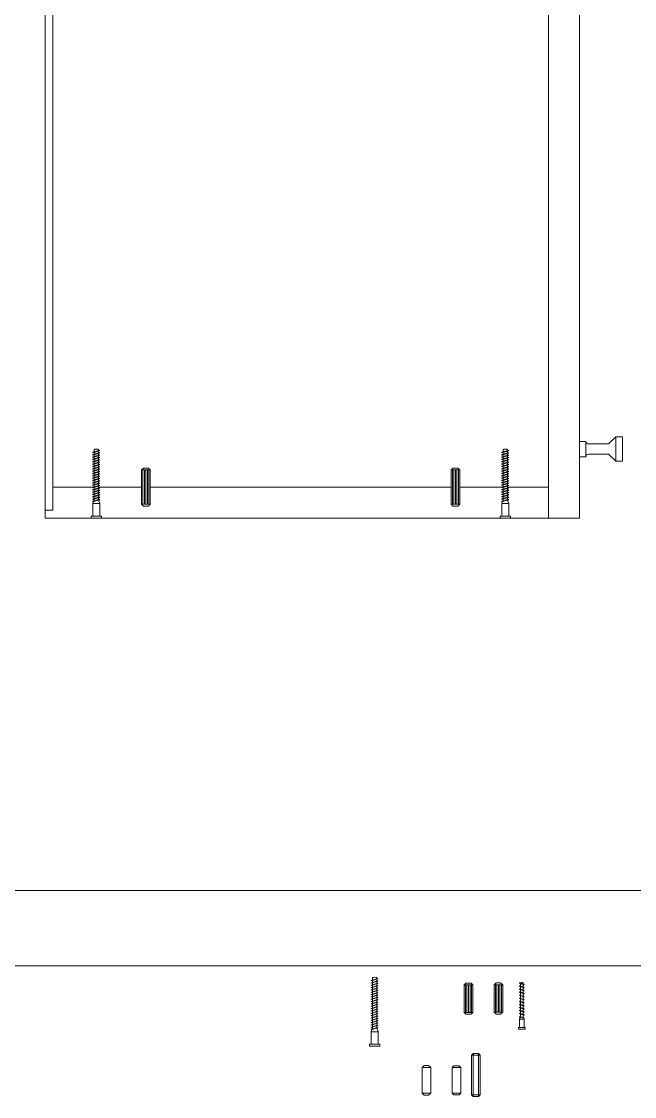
# Model space of a CAD drawing. Header units: centimetres. Extents: x -2268 to 3476, y -1681 to 1470.
# Drawn here: x 3140 to 3175.5, y -461.9 to -399.6 of the extents above; entities that cross this region are included whole.
import ezdxf

# ---------------------------------------------------------------- set-up
doc = ezdxf.new("R2010")
doc.units = ezdxf.units.CM
for name, color, linetype, lineweight in [('0_Num_Penna__6', 6, 'Continuous', 18), ('0_Num_Penna__7', 7, 'Continuous', 18), ('A-FURN_Num_Penna__252_Num_Penna__252_Num_Penna__3_Num_Penna__252_Num_Penna__252_Num_Penna__252_Num_Penna__252_Num_Penna__252_Num_Penna__252_Num_Penna__252_Num_Penna__252_Num_Penna__252_Num_Penna__252_Num_Penna__252_Num_Penna__240', 240, 'Continuous', 18), ('A-FURN_Num_Penna__252_Num_Penna__252_Num_Penna__3_Num_Penna__252_Num_Penna__252_Num_Penna__252_Num_Penna__252_Num_Penna__252_Num_Penna__252_Num_Penna__252_Num_Penna__252_Num_Penna__252_Num_Penna__252_Num_Penna__252_Num_Penna__3', 3, 'Continuous', 18), ('A-FURN_Num_Penna__252_Num_Penna__252_Num_Penna__3_Num_Penna__252_Num_Penna__252_Num_Penna__252_Num_Penna__252_Num_Penna__252_Num_Penna__252_Num_Penna__252_Num_Penna__252_Num_Penna__252_Num_Penna__252_Num_Penna__252_Num_Penna__5', 5, 'Continuous', 18), ('A-FURN_Num_Penna__252_Num_Penna__252_Num_Penna__3_Num_Penna__252_Num_Penna__252_Num_Penna__252_Num_Penna__252_Num_Penna__252_Num_Penna__252_Num_Penna__252_Num_Penna__252_Num_Penna__252_Num_Penna__252_Num_Penna__252_Num_Penna__6', 6, 'Continuous', 18), ('A-FURN_Num_Penna__252_Num_Penna__252_Num_Penna__3_Num_Penna__252_Num_Penna__252_Num_Penna__252_Num_Penna__252_Num_Penna__252_Num_Penna__252_Num_Penna__252_Num_Penna__252_Num_Penna__252_Num_Penna__252_Num_Penna__252_Num_Penna__7', 7, 'Continuous', 18), ('A-SECT-PATT_Num_Penna__6_Num_Penna__6_Num_Penna__6_Num_Penna__6_Num_Penna__6_Num_Penna__6_Num_Penna__6_Num_Penna__6_Num_Penna__6_Num_Penna__6_Num_Penna__6_Num_Penna__6_Num_Penna__6_Num_Penna__6', 6, 'Continuous', 18), ('filatura_Num_Penna__8', 8, 'Continuous', 18), ('PDF _Geometria_Num_Penna__7', 7, 'Continuous', 18), ('PDF16_Geometry_Num_Penna__5_Num_Penna__5_Num_Penna__5_Num_Penna__5_Num_Penna__5_Num_Penna__5_Num_Penna__5_Num_Penna__5_Num_Penna__5_Num_Penna__5_Num_Penna__5_Num_Penna__5_Num_Penna__5_Num_Penna__5', 5, 'Continuous', 18), ('PDF16_Geometry_Num_Penna__6_Num_Penna__6_Num_Penna__6_Num_Penna__6_Num_Penna__6_Num_Penna__6_Num_Penna__6_Num_Penna__6_Num_Penna__6_Num_Penna__6_Num_Penna__6_Num_Penna__6_Num_Penna__6_Num_Penna__6', 6, 'Continuous', 18), ('PDF22_Geometry_Num_Penna__1_Num_Penna__255_Num_Penna__255_Num_Penna__255_Num_Penna__50', 2, 'Continuous', 18), ('PDF2_Geometry_Num_Penna__7_Num_Penna__7_Num_Penna__7_Num_Penna__7_Num_Penna__7_Num_Penna__7_Num_Penna__7_Num_Penna__5', 5, 'Continuous', 18), ('PDF2_Geometry_Num_Penna__7_Num_Penna__7_Num_Penna__7_Num_Penna__7_Num_Penna__7_Num_Penna__7_Num_Penna__7_Num_Penna__6', 6, 'Continuous', 18), ('PDF2_Geometry_Num_Penna__7_Num_Penna__7_Num_Penna__7_Num_Penna__7_Num_Penna__7_Num_Penna__7_Num_Penna__7_Num_Penna__7', 7, 'Continuous', 18), ('VITE_Num_Penna__5', 5, 'Continuous', 18), ('VITE_Num_Penna__7', 7, 'Continuous', 18)]:
    doc.layers.add(name, color=color, linetype=linetype, lineweight=lineweight)

msp = doc.modelspace()

# ---------------------------------------------------------------- linework, layer by layer
at = {"layer": '0_Num_Penna__6', "color": 6, "linetype": 'Continuous', "lineweight": 18}
for p, q in [((3146.9375, -425.5692), (3147.0375, -425.4692)), ((3147.0375, -425.4692), (3147.3375, -425.4692)), ((3147.4375, -425.5692), (3147.3375, -425.4692)), ((3164.8875, -425.5692), (3164.9875, -425.4692)), ((3164.9875, -425.4692), (3165.2875, -425.4692)), ((3165.3875, -425.5692), (3165.2875, -425.4692)), ((3146.9375, -427.5692), (3147.0375, -427.6692)), ((3147.0375, -427.6692), (3147.3375, -427.6692)), ((3147.4375, -427.5692), (3147.3375, -427.6692)), ((3164.8875, -427.5692), (3164.9875, -427.6692)), ((3164.9875, -427.6692), (3165.2875, -427.6692)), ((3165.3875, -427.5692), (3165.2875, -427.6692))]:
    msp.add_line(p, q, dxfattribs=at)
at = {"layer": '0_Num_Penna__7', "color": 7, "linetype": 'Continuous', "lineweight": 18}
for p, q in [((3165.6481, -455.4259), (3165.7481, -455.3259)), ((3165.7481, -455.3259), (3166.0481, -455.3259)), ((3166.1481, -455.4259), (3166.0481, -455.3259)), ((3165.6481, -457.0259), (3165.7481, -457.1259)), ((3165.7481, -457.1259), (3166.0481, -457.1259)), ((3166.1481, -457.0259), (3166.0481, -457.1259)), ((3166.0757, -459.4883), (3166.1757, -459.3883)), ((3166.0757, -459.4883), (3166.0757, -461.7883)), ((3166.4757, -459.3883), (3166.1757, -459.3883)), ((3166.4757, -459.3883), (3166.5757, -459.4883)), ((3166.5757, -460.3883), (3166.5757, -459.4883)), ((3164.9533, -460.2113), (3165.0533, -460.1113)), ((3165.0533, -460.1113), (3165.3533, -460.1113)), ((3165.4533, -460.2113), (3165.3533, -460.1113)), ((3166.5757, -460.3883), (3166.5757, -461.7883)), ((3166.1757, -461.6883), (3166.1757, -461.3883)), ((3164.9533, -461.6863), (3165.0533, -461.7863)), ((3165.0533, -461.7863), (3165.3533, -461.7863)), ((3165.4533, -461.6863), (3165.3533, -461.7863)), ((3166.0757, -461.7883), (3166.1757, -461.8883)), ((3166.1757, -461.8883), (3166.4757, -461.8883)), ((3166.5757, -461.7883), (3166.4757, -461.8883))]:
    msp.add_line(p, q, dxfattribs=at)
at = {"layer": 'A-FURN_Num_Penna__252_Num_Penna__252_Num_Penna__3_Num_Penna__252_Num_Penna__252_Num_Penna__252_Num_Penna__252_Num_Penna__252_Num_Penna__252_Num_Penna__252_Num_Penna__252_Num_Penna__252_Num_Penna__252_Num_Penna__252_Num_Penna__240', "color": 240, "linetype": 'Continuous', "lineweight": 18}
msp.add_line((3187.0961, -449.9463), (3074.4447, -449.9463), dxfattribs=at)
at = {"layer": 'A-FURN_Num_Penna__252_Num_Penna__252_Num_Penna__3_Num_Penna__252_Num_Penna__252_Num_Penna__252_Num_Penna__252_Num_Penna__252_Num_Penna__252_Num_Penna__252_Num_Penna__252_Num_Penna__252_Num_Penna__252_Num_Penna__252_Num_Penna__3', "color": 3, "linetype": 'Continuous', "lineweight": 18}
msp.add_line((3165.7481, -457.1259), (3166.0481, -457.1259), dxfattribs=at)
at = {"layer": 'A-FURN_Num_Penna__252_Num_Penna__252_Num_Penna__3_Num_Penna__252_Num_Penna__252_Num_Penna__252_Num_Penna__252_Num_Penna__252_Num_Penna__252_Num_Penna__252_Num_Penna__252_Num_Penna__252_Num_Penna__252_Num_Penna__252_Num_Penna__5', "color": 5, "linetype": 'Continuous', "lineweight": 18}
for p, q in [((3144.4377, -424.4534), (3144.177, -424.5341)), ((3144.177, -424.5621), (3144.4377, -424.4814)), ((3144.4377, -424.5887), (3144.177, -424.6694)), ((3144.177, -424.6974), (3144.4377, -424.6167)), ((3144.4377, -424.724), (3144.177, -424.8047)), ((3144.177, -424.8327), (3144.4377, -424.752)), ((3144.4377, -424.8593), (3144.177, -424.94)), ((3168.1665, -424.4534), (3167.9058, -424.5341)), ((3167.9058, -424.5621), (3168.1665, -424.4814)), ((3168.1665, -424.5887), (3167.9058, -424.6694)), ((3167.9058, -424.6974), (3168.1665, -424.6167)), ((3168.1665, -424.724), (3167.9058, -424.8047)), ((3167.9058, -424.8327), (3168.1665, -424.752)), ((3168.1665, -424.8593), (3167.9058, -424.94)), ((3144.177, -424.968), (3144.4377, -424.8873)), ((3144.4377, -424.9946), (3144.177, -425.0752)), ((3144.177, -425.1033), (3144.4377, -425.0226)), ((3144.4377, -425.1299), (3144.177, -425.2105)), ((3144.177, -425.2386), (3144.4377, -425.1579)), ((3144.4377, -425.2652), (3144.177, -425.3458)), ((3144.177, -425.3739), (3144.4377, -425.2932)), ((3144.4377, -425.4005), (3144.177, -425.4811)), ((3144.177, -425.5092), (3144.4377, -425.4285)), ((3167.9058, -424.968), (3168.1665, -424.8873)), ((3168.1665, -424.9946), (3167.9058, -425.0752)), ((3167.9058, -425.1033), (3168.1665, -425.0226)), ((3168.1665, -425.1299), (3167.9058, -425.2105)), ((3167.9058, -425.2386), (3168.1665, -425.1579)), ((3168.1665, -425.2652), (3167.9058, -425.3458)), ((3167.9058, -425.3739), (3168.1665, -425.2932)), ((3168.1665, -425.4005), (3167.9058, -425.4811)), ((3167.9058, -425.5092), (3168.1665, -425.4285)), ((3144.4377, -425.5358), (3144.177, -425.6164)), ((3144.177, -425.6444), (3144.4377, -425.5637)), ((3144.4377, -425.6711), (3144.177, -425.7517)), ((3144.177, -425.7797), (3144.4377, -425.699)), ((3144.4377, -425.8063), (3144.177, -425.887)), ((3144.177, -425.915), (3144.4377, -425.8343)), ((3144.4377, -425.9416), (3144.177, -426.0223)), ((3144.177, -426.0503), (3144.4377, -425.9696)), ((3144.4377, -426.0769), (3144.177, -426.1576)), ((3144.177, -426.1856), (3144.4377, -426.1049)), ((3168.1665, -425.5358), (3167.9058, -425.6164)), ((3167.9058, -425.6444), (3168.1665, -425.5637)), ((3168.1665, -425.6711), (3167.9058, -425.7517)), ((3167.9058, -425.7797), (3168.1665, -425.699)), ((3168.1665, -425.8063), (3167.9058, -425.887)), ((3167.9058, -425.915), (3168.1665, -425.8343)), ((3168.1665, -425.9416), (3167.9058, -426.0223)), ((3167.9058, -426.0503), (3168.1665, -425.9696)), ((3168.1665, -426.0769), (3167.9058, -426.1576)), ((3167.9058, -426.1856), (3168.1665, -426.1049)), ((3144.4377, -426.2122), (3144.177, -426.2929)), ((3144.177, -426.3209), (3144.4377, -426.2402)), ((3144.4377, -426.3475), (3144.177, -426.4281)), ((3144.177, -426.4562), (3144.4377, -426.3755)), ((3144.4377, -426.4828), (3144.177, -426.5634)), ((3144.177, -426.5915), (3144.4377, -426.5108)), ((3144.4377, -426.6181), (3144.177, -426.6987)), ((3144.177, -426.7268), (3144.4377, -426.6461)), ((3168.1665, -426.2122), (3167.9058, -426.2929)), ((3167.9058, -426.3209), (3168.1665, -426.2402)), ((3168.1665, -426.3475), (3167.9058, -426.4281)), ((3167.9058, -426.4562), (3168.1665, -426.3755)), ((3168.1665, -426.4828), (3167.9058, -426.5634)), ((3167.9058, -426.5915), (3168.1665, -426.5108)), ((3168.1665, -426.6181), (3167.9058, -426.6987)), ((3167.9058, -426.7268), (3168.1665, -426.6461)), ((3144.1428, -427.4138), (3144.4377, -427.3225)), ((3144.4377, -427.2945), (3144.1551, -427.3819)), ((3144.4377, -426.7534), (3144.177, -426.834)), ((3144.177, -426.8621), (3144.4377, -426.7814)), ((3144.4377, -426.8887), (3144.177, -426.9693)), ((3144.177, -426.9974), (3144.4377, -426.9166)), ((3144.4377, -427.024), (3144.177, -427.1046)), ((3144.177, -427.1327), (3144.4377, -427.0519)), ((3144.4377, -427.1592), (3144.177, -427.2399)), ((3144.177, -427.2679), (3144.4377, -427.1872)), ((3167.8716, -427.4138), (3168.1665, -427.3225)), ((3168.1665, -427.2945), (3167.8839, -427.3819)), ((3168.1665, -426.7534), (3167.9058, -426.834)), ((3167.9058, -426.8621), (3168.1665, -426.7814)), ((3168.1665, -426.8887), (3167.9058, -426.9693)), ((3167.9058, -426.9974), (3168.1665, -426.9166)), ((3168.1665, -427.024), (3167.9058, -427.1046)), ((3167.9058, -427.1327), (3168.1665, -427.0519)), ((3168.1665, -427.1592), (3167.9058, -427.2399)), ((3167.9058, -427.2679), (3168.1665, -427.1872)), ((3144.177, -427.5275), (3144.1015, -427.5275)), ((3144.5132, -427.5275), (3144.177, -427.5275)), ((3167.9058, -427.5275), (3167.8302, -427.5275)), ((3168.242, -427.5275), (3167.9058, -427.5275)), ((3144.6074, -428.3692), (3144.0074, -428.3692)), ((3144.1015, -428.2492), (3144.5132, -428.2492)), ((3168.3361, -428.3692), (3167.7361, -428.3692)), ((3167.8302, -428.2492), (3168.242, -428.2492)), ((3160.6571, -458.1356), (3160.2453, -458.1356)), ((3160.7512, -458.8573), (3160.1512, -458.8573)), ((3160.1512, -458.9773), (3160.1512, -458.8573)), ((3160.7512, -458.9773), (3160.1512, -458.9773)), ((3160.7512, -458.9773), (3160.7512, -458.8573))]:
    msp.add_line(p, q, dxfattribs=at)
at = {"layer": 'A-FURN_Num_Penna__252_Num_Penna__252_Num_Penna__3_Num_Penna__252_Num_Penna__252_Num_Penna__252_Num_Penna__252_Num_Penna__252_Num_Penna__252_Num_Penna__252_Num_Penna__252_Num_Penna__252_Num_Penna__252_Num_Penna__252_Num_Penna__6', "color": 6, "linetype": 'Continuous', "lineweight": 18}
for p, q in [((3144.1107, -424.5826), (3144.177, -424.5621)), ((3144.1107, -424.7179), (3144.177, -424.6974)), ((3144.1107, -424.8532), (3144.177, -424.8327)), ((3144.177, -424.5341), (3144.1134, -424.5537)), ((3144.177, -424.6694), (3144.1134, -424.689)), ((3144.177, -424.8047), (3144.1134, -424.8243)), ((3144.4856, -424.4386), (3144.4377, -424.4534)), ((3144.4377, -424.4814), (3144.5041, -424.4609)), ((3144.4856, -424.5739), (3144.4377, -424.5887)), ((3144.4377, -424.6167), (3144.5041, -424.5962)), ((3144.4856, -424.7092), (3144.4377, -424.724)), ((3144.4377, -424.752), (3144.5041, -424.7314)), ((3144.4856, -424.8445), (3144.4377, -424.8593)), ((3167.8395, -424.5826), (3167.9058, -424.5621)), ((3167.8395, -424.7179), (3167.9058, -424.6974)), ((3167.8395, -424.8532), (3167.9058, -424.8327)), ((3167.9058, -424.5341), (3167.8421, -424.5537)), ((3167.9058, -424.6694), (3167.8421, -424.689)), ((3167.9058, -424.8047), (3167.8421, -424.8243)), ((3168.2144, -424.4386), (3168.1665, -424.4534)), ((3168.1665, -424.4814), (3168.2328, -424.4609)), ((3168.2144, -424.5739), (3168.1665, -424.5887)), ((3168.1665, -424.6167), (3168.2328, -424.5962)), ((3168.2144, -424.7092), (3168.1665, -424.724)), ((3168.1665, -424.752), (3168.2328, -424.7314)), ((3168.2144, -424.8445), (3168.1665, -424.8593)), ((3144.1107, -424.9885), (3144.177, -424.968)), ((3144.1107, -425.1238), (3144.177, -425.1033)), ((3144.1107, -425.2591), (3144.177, -425.2386)), ((3144.1107, -425.3944), (3144.177, -425.3739)), ((3144.177, -424.94), (3144.1134, -424.9596)), ((3144.177, -425.0752), (3144.1134, -425.0949)), ((3144.177, -425.2105), (3144.1134, -425.2302)), ((3144.177, -425.3458), (3144.1134, -425.3655)), ((3144.177, -425.4811), (3144.1134, -425.5008)), ((3144.4377, -424.8873), (3144.5041, -424.8667)), ((3144.4856, -424.9798), (3144.4377, -424.9946)), ((3144.4377, -425.0226), (3144.5041, -425.002)), ((3144.4856, -425.1151), (3144.4377, -425.1299)), ((3144.4377, -425.1579), (3144.5041, -425.1373)), ((3144.4856, -425.2504), (3144.4377, -425.2652)), ((3144.4377, -425.2932), (3144.5041, -425.2726)), ((3144.4856, -425.3857), (3144.4377, -425.4005)), ((3144.4377, -425.4285), (3144.5041, -425.4079)), ((3167.8395, -424.9885), (3167.9058, -424.968)), ((3167.8395, -425.1238), (3167.9058, -425.1033)), ((3167.8395, -425.2591), (3167.9058, -425.2386)), ((3167.8395, -425.3944), (3167.9058, -425.3739)), ((3167.9058, -424.94), (3167.8421, -424.9596)), ((3167.9058, -425.0752), (3167.8421, -425.0949)), ((3167.9058, -425.2105), (3167.8421, -425.2302)), ((3167.9058, -425.3458), (3167.8421, -425.3655)), ((3167.9058, -425.4811), (3167.8421, -425.5008)), ((3168.1665, -424.8873), (3168.2328, -424.8667)), ((3168.2144, -424.9798), (3168.1665, -424.9946)), ((3168.1665, -425.0226), (3168.2328, -425.002)), ((3168.2144, -425.1151), (3168.1665, -425.1299)), ((3168.1665, -425.1579), (3168.2328, -425.1373)), ((3168.2144, -425.2504), (3168.1665, -425.2652)), ((3168.1665, -425.2932), (3168.2328, -425.2726)), ((3168.2143, -425.3857), (3168.1665, -425.4005)), ((3168.1665, -425.4285), (3168.2328, -425.4079)), ((3144.1107, -425.5297), (3144.177, -425.5092)), ((3144.1107, -425.665), (3144.177, -425.6444)), ((3144.1107, -425.8003), (3144.177, -425.7797)), ((3144.1107, -425.9355), (3144.177, -425.915)), ((3144.1107, -426.0708), (3144.177, -426.0503)), ((3144.177, -425.6164), (3144.1134, -425.6361)), ((3144.177, -425.7517), (3144.1134, -425.7714)), ((3144.177, -425.887), (3144.1134, -425.9067)), ((3144.177, -426.0223), (3144.1134, -426.042)), ((3144.4856, -425.5209), (3144.4377, -425.5358)), ((3144.4377, -425.5637), (3144.5041, -425.5432)), ((3144.4856, -425.6562), (3144.4377, -425.6711)), ((3144.4377, -425.699), (3144.5041, -425.6785)), ((3144.4856, -425.7915), (3144.4377, -425.8063)), ((3144.4377, -425.8343), (3144.5041, -425.8138)), ((3144.4856, -425.9268), (3144.4377, -425.9416)), ((3144.4377, -425.9696), (3144.5041, -425.9491)), ((3144.4856, -426.0621), (3144.4377, -426.0769)), ((3144.4377, -426.1049), (3144.5041, -426.0844)), ((3164.8875, -426.5692), (3164.8875, -425.5692)), ((3165.3875, -426.5692), (3165.3875, -425.5692)), ((3167.8395, -425.5297), (3167.9058, -425.5092)), ((3167.8395, -425.665), (3167.9058, -425.6444)), ((3167.8395, -425.8003), (3167.9058, -425.7797)), ((3167.8395, -425.9355), (3167.9058, -425.915)), ((3167.8395, -426.0708), (3167.9058, -426.0503)), ((3167.9058, -425.6164), (3167.8421, -425.6361)), ((3167.9058, -425.7517), (3167.8421, -425.7714)), ((3167.9058, -425.887), (3167.8421, -425.9067)), ((3167.9058, -426.0223), (3167.8421, -426.042)), ((3168.2144, -425.5209), (3168.1665, -425.5358)), ((3168.1665, -425.5637), (3168.2328, -425.5432)), ((3168.2143, -425.6562), (3168.1665, -425.6711)), ((3168.1665, -425.699), (3168.2328, -425.6785)), ((3168.2143, -425.7915), (3168.1665, -425.8063)), ((3168.1665, -425.8343), (3168.2328, -425.8138)), ((3168.2143, -425.9268), (3168.1665, -425.9416)), ((3168.1665, -425.9696), (3168.2328, -425.9491)), ((3168.2143, -426.0621), (3168.1665, -426.0769)), ((3168.1665, -426.1049), (3168.2328, -426.0844)), ((3144.1107, -426.2061), (3144.177, -426.1856)), ((3144.1107, -426.3414), (3144.177, -426.3209)), ((3144.1107, -426.4767), (3144.177, -426.4562)), ((3144.1107, -426.612), (3144.177, -426.5915)), ((3144.1107, -426.7473), (3144.177, -426.7268)), ((3144.177, -426.5634), (3144.1133, -426.5831)), ((3144.177, -426.1576), (3144.1134, -426.1772)), ((3144.177, -426.2929), (3144.1134, -426.3125)), ((3144.177, -426.4281), (3144.1134, -426.4478)), ((3144.177, -426.6987), (3144.1134, -426.7184)), ((3144.4856, -426.1974), (3144.4377, -426.2122)), ((3144.4377, -426.2402), (3144.5041, -426.2197)), ((3144.4856, -426.3327), (3144.4377, -426.3475)), ((3144.4377, -426.3755), (3144.5041, -426.3549)), ((3144.4856, -426.468), (3144.4377, -426.4828)), ((3144.4377, -426.5108), (3144.504, -426.4902)), ((3144.4856, -426.6033), (3144.4377, -426.6181)), ((3144.4377, -426.6461), (3144.5041, -426.6255)), ((3167.8395, -426.2061), (3167.9058, -426.1856)), ((3167.8395, -426.3414), (3167.9058, -426.3209)), ((3167.8395, -426.4767), (3167.9058, -426.4562)), ((3167.8395, -426.612), (3167.9058, -426.5915)), ((3167.8395, -426.7473), (3167.9058, -426.7268)), ((3167.9058, -426.1576), (3167.8421, -426.1772)), ((3167.9058, -426.2929), (3167.8421, -426.3125)), ((3167.9058, -426.4281), (3167.8421, -426.4478)), ((3167.9058, -426.5634), (3167.8421, -426.5831)), ((3167.9058, -426.6987), (3167.8421, -426.7184)), ((3168.2143, -426.1974), (3168.1665, -426.2122)), ((3168.1665, -426.2402), (3168.2328, -426.2197)), ((3168.2143, -426.3327), (3168.1665, -426.3475)), ((3168.1665, -426.3755), (3168.2328, -426.3549)), ((3168.2143, -426.468), (3168.1665, -426.4828)), ((3168.1665, -426.5108), (3168.2328, -426.4902)), ((3168.2143, -426.6033), (3168.1665, -426.6181)), ((3168.1665, -426.6461), (3168.2328, -426.6255)), ((3144.1107, -426.8826), (3144.177, -426.8621)), ((3144.1107, -427.0179), (3144.177, -426.9974)), ((3144.1107, -427.1532), (3144.177, -427.1327)), ((3144.1107, -427.2885), (3144.177, -427.2679)), ((3144.177, -426.834), (3144.1133, -426.8537)), ((3144.177, -426.9693), (3144.1133, -426.989)), ((3144.177, -427.1046), (3144.1133, -427.1243)), ((3144.177, -427.2399), (3144.1134, -427.2596)), ((3144.4856, -426.7386), (3144.4377, -426.7534)), ((3144.4377, -426.7814), (3144.504, -426.7608)), ((3144.4856, -426.8739), (3144.4377, -426.8887)), ((3144.4377, -426.9166), (3144.504, -426.8961)), ((3144.4856, -427.0092), (3144.4377, -427.024)), ((3144.4377, -427.0519), (3144.504, -427.0314)), ((3144.4856, -427.1444), (3144.4377, -427.1592)), ((3144.4377, -427.1872), (3144.5041, -427.1667)), ((3144.4856, -427.2797), (3144.4377, -427.2945)), ((3144.4377, -427.3225), (3144.504, -427.302)), ((3167.8395, -426.8826), (3167.9058, -426.8621)), ((3167.8395, -427.0179), (3167.9058, -426.9974)), ((3167.8395, -427.1532), (3167.9058, -427.1327)), ((3167.8395, -427.2885), (3167.9058, -427.2679)), ((3167.9058, -426.834), (3167.8421, -426.8537)), ((3167.9058, -426.9693), (3167.8421, -426.989)), ((3167.9058, -427.1046), (3167.8421, -427.1243)), ((3167.9058, -427.2399), (3167.8421, -427.2596)), ((3168.2143, -426.7386), (3168.1665, -426.7534)), ((3168.1665, -426.7814), (3168.2328, -426.7608)), ((3168.2143, -426.8739), (3168.1665, -426.8887)), ((3168.1665, -426.9166), (3168.2328, -426.8961)), ((3168.2143, -427.0092), (3168.1665, -427.024)), ((3168.1665, -427.0519), (3168.2328, -427.0314)), ((3168.2143, -427.1444), (3168.1665, -427.1592)), ((3168.1665, -427.1872), (3168.2328, -427.1667)), ((3168.2143, -427.2797), (3168.1665, -427.2945)), ((3168.1665, -427.3225), (3168.2328, -427.302)), ((3144.1107, -427.4238), (3144.1428, -427.4138)), ((3144.1551, -427.3819), (3144.1133, -427.3949)), ((3167.8395, -427.4238), (3167.8716, -427.4138)), ((3167.8839, -427.3819), (3167.8421, -427.3949)), ((3144.0074, -428.3692), (3144.0074, -428.2492)), ((3144.0074, -428.2492), (3144.1015, -428.2492)), ((3144.5132, -428.2492), (3144.6073, -428.2492)), ((3144.6074, -428.3692), (3144.6073, -428.2492)), ((3167.7361, -428.3692), (3167.7361, -428.2492)), ((3167.7361, -428.2492), (3167.8302, -428.2492)), ((3168.242, -428.2492), (3168.3361, -428.2492)), ((3168.3361, -428.3692), (3168.3361, -428.2492))]:
    msp.add_line(p, q, dxfattribs=at)
at = {"layer": 'A-FURN_Num_Penna__252_Num_Penna__252_Num_Penna__3_Num_Penna__252_Num_Penna__252_Num_Penna__252_Num_Penna__252_Num_Penna__252_Num_Penna__252_Num_Penna__252_Num_Penna__252_Num_Penna__252_Num_Penna__252_Num_Penna__252_Num_Penna__7', "color": 7, "linetype": 'Continuous', "lineweight": 18}
for p, q in [((3160.2545, -455.326), (3160.6479, -455.2043)), ((3160.2545, -455.4613), (3160.6479, -455.3396)), ((3160.2546, -455.1907), (3160.6479, -455.069)), ((3160.6294, -455.0467), (3160.2572, -455.1619)), ((3160.6294, -455.182), (3160.2572, -455.2972)), ((3160.6294, -455.3173), (3160.2572, -455.4325)), ((3160.2545, -455.5966), (3160.6479, -455.4749)), ((3160.2545, -455.8672), (3160.6479, -455.7454)), ((3160.2545, -456.0025), (3160.6479, -455.8807)), ((3160.2546, -455.7319), (3160.6479, -455.6101)), ((3160.6294, -455.4526), (3160.2572, -455.5678)), ((3160.6294, -455.5879), (3160.2572, -455.703)), ((3160.6294, -455.7232), (3160.2572, -455.8383)), ((3160.6294, -455.8585), (3160.2572, -455.9736)), ((3160.6294, -455.9938), (3160.2572, -456.1089)), ((3160.2545, -456.1378), (3160.6479, -456.016)), ((3160.2545, -456.2731), (3160.6479, -456.1513)), ((3160.2545, -456.4084), (3160.6479, -456.2866)), ((3160.2545, -456.5437), (3160.6479, -456.4219)), ((3160.2545, -456.679), (3160.6479, -456.5572)), ((3160.6294, -456.1291), (3160.2572, -456.2442)), ((3160.6294, -456.2644), (3160.2572, -456.3795)), ((3160.6294, -456.3997), (3160.2572, -456.5148)), ((3160.6294, -456.535), (3160.2572, -456.6501)), ((3160.2545, -456.8142), (3160.6479, -456.6925)), ((3160.2545, -456.9495), (3160.6479, -456.8278)), ((3160.2545, -457.0848), (3160.6479, -456.9631)), ((3160.2545, -457.2201), (3160.6479, -457.0984)), ((3160.2545, -457.3554), (3160.6479, -457.2336)), ((3160.6294, -456.6702), (3160.2572, -456.7854)), ((3160.6294, -456.8055), (3160.2572, -456.9207)), ((3160.6294, -456.9408), (3160.2572, -457.056)), ((3160.6294, -457.0761), (3160.2572, -457.1913)), ((3160.6294, -457.2114), (3160.2572, -457.3265)), ((3160.2545, -457.4907), (3160.6479, -457.3689)), ((3160.2545, -457.626), (3160.6479, -457.5042)), ((3160.2545, -457.7613), (3160.6479, -457.6395)), ((3160.2545, -457.8966), (3160.6479, -457.7748)), ((3160.6294, -457.3467), (3160.2572, -457.4618)), ((3160.6294, -457.482), (3160.2572, -457.5971)), ((3160.6294, -457.6173), (3160.2572, -457.7324)), ((3160.6294, -457.7526), (3160.2572, -457.8677)), ((3160.2545, -458.0319), (3160.6479, -457.9101)), ((3160.6294, -457.8879), (3160.2572, -458.003))]:
    msp.add_line(p, q, dxfattribs=at)
at = {"layer": 'A-SECT-PATT_Num_Penna__6_Num_Penna__6_Num_Penna__6_Num_Penna__6_Num_Penna__6_Num_Penna__6_Num_Penna__6_Num_Penna__6_Num_Penna__6_Num_Penna__6_Num_Penna__6_Num_Penna__6_Num_Penna__6_Num_Penna__6', "color": 6, "linetype": 'Continuous', "lineweight": 18}
msp.add_line((3141.7875, -353.8192), (3141.7875, -427.9192), dxfattribs=at)
at = {"layer": 'filatura_Num_Penna__8', "color": 8, "linetype": 'Continuous', "lineweight": 18}
for p, q in [((3166.0757, -459.4883), (3166.5757, -459.4883)), ((3166.1757, -459.3883), (3166.1757, -461.8883)), ((3166.4757, -459.3883), (3166.4757, -461.8883)), ((3166.5757, -461.7883), (3166.0757, -461.7883))]:
    msp.add_line(p, q, dxfattribs=at)
at = {"layer": 'PDF _Geometria_Num_Penna__7', "color": 7, "linetype": 'Continuous', "lineweight": 18, "flags": 128}
msp.add_lwpolyline([(3169.1042, -457.3556, -0.0248298), (3169.1253, -457.4045), (3169.1253, -457.8954), (3169.1253, -457.4045), (3168.8534, -457.4045), (3168.8534, -457.8954), (3168.8534, -457.4045, -0.0598831), (3168.9131, -457.2911), (3168.9131, -455.3023, -0.3177799), (3169.0664, -455.3023), (3169.0664, -457.2911, -0.012634), (3169.081, -457.314)], format="xyb", dxfattribs=at)
for points in [[(3169.1253, -455.3889), (3169.1045, -455.3759), (3168.8751, -455.2989), (3168.8534, -455.3205), (3168.8751, -455.3326), (3169.1045, -455.4106), (3169.1253, -455.3889), (3168.8534, -455.3205)], [(3169.1253, -455.5655), (3169.1045, -455.5534), (3168.8751, -455.4764), (3168.8534, -455.4971), (3168.8751, -455.5101), (3169.1045, -455.5872), (3169.1253, -455.5655), (3168.8534, -455.4971)], [(3169.1253, -455.7422), (3169.1045, -455.73), (3168.8751, -455.653), (3168.8534, -455.6746), (3168.8751, -455.6867), (3169.1045, -455.7638), (3169.1253, -455.7422), (3168.8534, -455.6746)], [(3169.1253, -455.9196), (3169.1045, -455.9067), (3168.8751, -455.8296), (3168.8534, -455.8513), (3168.8751, -455.8634), (3169.1045, -455.9404), (3169.1253, -455.9196), (3168.8534, -455.8513)], [(3169.1253, -456.0963), (3169.1045, -456.0842), (3168.8751, -456.0071), (3168.8534, -456.0279), (3168.8751, -456.0409), (3169.1045, -456.1179), (3169.1253, -456.0963), (3168.8534, -456.0279)], [(3169.1253, -456.2729), (3169.1045, -456.2608), (3168.8751, -456.1837), (3168.8534, -456.2054), (3168.8751, -456.2175), (3169.1045, -456.2945), (3169.1253, -456.2729), (3168.8534, -456.2054)], [(3169.1253, -456.4495), (3169.1045, -456.4374), (3168.8751, -456.3603), (3168.8534, -456.382), (3168.8751, -456.3941), (3169.1045, -456.4712), (3169.1253, -456.4495), (3168.8534, -456.382)], [(3169.1253, -456.627), (3169.1045, -456.614), (3168.8751, -456.537), (3168.8534, -456.5586), (3168.8751, -456.5707), (3169.1045, -456.6478), (3169.1253, -456.627), (3168.8534, -456.5586)], [(3169.1253, -456.8036), (3169.1045, -456.7915), (3168.8751, -456.7145), (3168.8534, -456.7352), (3168.8751, -456.7482), (3169.1045, -456.8253), (3169.1253, -456.8036), (3168.8534, -456.7352)], [(3169.1253, -456.9803), (3169.1045, -456.9681), (3168.8751, -456.8911), (3168.8534, -456.9127), (3168.8751, -456.9248), (3169.1045, -457.0019), (3169.1253, -456.9803), (3168.8534, -456.9127)], [(3169.1253, -457.1569), (3169.1045, -457.1448), (3168.8751, -457.0677), (3168.8534, -457.0893), (3168.8751, -457.1015), (3169.1045, -457.1785), (3169.1253, -457.1569), (3168.8534, -457.0893)], [(3169.1253, -457.3344), (3169.1045, -457.3214), (3168.8751, -457.2443), (3168.8534, -457.266), (3168.8751, -457.2781), (3169.1045, -457.3551), (3169.1253, -457.3344), (3168.8534, -457.266)]]:
    msp.add_lwpolyline(points, dxfattribs=at)
msp.add_lwpolyline([(3169.1893, -457.8954), (3168.7893, -457.8954), (3168.7893, -457.9768), (3169.1893, -457.9768)], close=True, dxfattribs=at)
at = {"layer": 'PDF16_Geometry_Num_Penna__5_Num_Penna__5_Num_Penna__5_Num_Penna__5_Num_Penna__5_Num_Penna__5_Num_Penna__5_Num_Penna__5_Num_Penna__5_Num_Penna__5_Num_Penna__5_Num_Penna__5_Num_Penna__5_Num_Penna__5', "color": 5, "linetype": 'Continuous', "lineweight": 18}
for p, q in [((3172.7029, -423.9214), (3172.3375, -423.9214)), ((3172.3375, -423.9214), (3172.3375, -424.817)), ((3172.7029, -423.9214), (3172.7029, -424.817)), ((3174.0103, -424.0698), (3172.8514, -424.0698)), ((3174.4463, -423.6692), (3174.0103, -424.0698)), ((3174.8375, -423.6692), (3174.4463, -423.6692)), ((3174.4463, -423.6692), (3174.4463, -425.0692)), ((3174.8375, -423.6692), (3174.8375, -425.0692)), ((3172.7029, -424.817), (3172.3375, -424.817)), ((3174.0103, -424.6685), (3172.8514, -424.6685)), ((3174.4463, -425.0692), (3174.0103, -424.6685)), ((3174.8375, -425.0692), (3174.4463, -425.0692))]:
    msp.add_line(p, q, dxfattribs=at)
for centre, start, end in [((3172.8514, -423.9214), 180, 270), ((3172.8514, -424.817), 90, 180)]:
    msp.add_arc(centre, 0.1485, start, end, dxfattribs=at)
at = {"layer": 'PDF16_Geometry_Num_Penna__6_Num_Penna__6_Num_Penna__6_Num_Penna__6_Num_Penna__6_Num_Penna__6_Num_Penna__6_Num_Penna__6_Num_Penna__6_Num_Penna__6_Num_Penna__6_Num_Penna__6_Num_Penna__6_Num_Penna__6', "color": 6, "linetype": 'Continuous', "lineweight": 18}
for p, q in [((3141.3375, -427.9192), (3141.3375, -353.3692)), ((3170.5375, -353.3692), (3170.5375, -428.3692)), ((3172.3375, -353.3692), (3172.3375, -428.3692)), ((3141.7875, -426.5692), (3144.1585, -426.5692)), ((3141.7875, -427.9192), (3141.7875, -426.5692)), ((3144.4377, -426.5692), (3146.9375, -426.5692)), ((3147.4375, -426.5692), (3164.8875, -426.5692)), ((3165.3875, -426.5692), (3167.8873, -426.5692)), ((3168.1665, -426.5692), (3170.5375, -426.5692)), ((3141.3375, -428.3692), (3141.3375, -427.9192)), ((3141.3375, -427.9192), (3141.7875, -427.9192)), ((3141.3375, -428.3692), (3143.9889, -428.3692)), ((3144.5889, -428.3692), (3167.7361, -428.3692)), ((3168.3361, -428.3692), (3172.3375, -428.3692))]:
    msp.add_line(p, q, dxfattribs=at)
at = {"layer": 'PDF22_Geometry_Num_Penna__1_Num_Penna__255_Num_Penna__255_Num_Penna__255_Num_Penna__50', "color": 2, "linetype": 'Continuous', "lineweight": 18}
msp.add_line((2985.316, -454.3234), (3347.0359, -454.3234), dxfattribs=at)
at = {"layer": 'PDF2_Geometry_Num_Penna__7_Num_Penna__7_Num_Penna__7_Num_Penna__7_Num_Penna__7_Num_Penna__7_Num_Penna__7_Num_Penna__5', "color": 5, "linetype": 'Continuous', "lineweight": 18, "flags": 128}
for points in [[(3168.1665, -424.5887), (3168.1665, -424.4814)], [(3168.1665, -424.724), (3168.1665, -424.6167)], [(3168.1665, -424.8593), (3168.1665, -424.752)], [(3168.1665, -424.9946), (3168.1665, -424.8873)], [(3168.1665, -425.1299), (3168.1665, -425.0226)], [(3168.1665, -425.2652), (3168.1665, -425.1579)], [(3168.1665, -425.4005), (3168.1665, -425.2932)], [(3168.1665, -425.5358), (3168.1665, -425.4285)], [(3147.0114, -425.5692), (3147.0114, -427.5692)], [(3147.0996, -425.5692), (3147.0996, -427.5692)], [(3147.1878, -425.5692), (3147.1878, -427.5692)], [(3147.276, -425.5692), (3147.276, -427.5692)], [(3147.3642, -425.5692), (3147.3642, -427.5692)], [(3164.9614, -425.5692), (3164.9614, -427.5692)], [(3165.0496, -425.5692), (3165.0496, -427.5692)], [(3165.1378, -425.5692), (3165.1378, -427.5692)], [(3165.226, -425.5692), (3165.226, -427.5692)], [(3165.3142, -425.5692), (3165.3142, -427.5692)], [(3168.1665, -425.6711), (3168.1665, -425.5637)], [(3168.1665, -425.8063), (3168.1665, -425.699)], [(3168.1665, -425.9416), (3168.1665, -425.8343)], [(3168.1665, -426.0769), (3168.1665, -425.9696)], [(3168.1665, -426.2122), (3168.1665, -426.1049)], [(3168.1665, -426.3475), (3168.1665, -426.2402)], [(3168.1665, -426.4828), (3168.1665, -426.3755)], [(3168.1665, -426.6181), (3168.1665, -426.5108)], [(3168.1665, -426.7534), (3168.1665, -426.6461)], [(3144.177, -427.3256), (3144.177, -427.3225)], [(3167.9058, -427.3256), (3167.9058, -427.3225)], [(3168.1665, -426.8887), (3168.1665, -426.7814)], [(3168.1665, -427.024), (3168.1665, -426.9166)], [(3168.1665, -427.1592), (3168.1665, -427.0519)], [(3168.1665, -427.2945), (3168.1665, -427.1872)], [(3160.3208, -455.1702), (3160.3208, -455.2775)], [(3160.3208, -455.3055), (3160.3208, -455.4128)], [(3160.5815, -455.1968), (3160.5815, -455.0895)], [(3160.5815, -455.3321), (3160.5815, -455.2248)], [(3160.5815, -455.4674), (3160.5815, -455.3601)], [(3160.3208, -455.4408), (3160.3208, -455.5481)], [(3160.3208, -455.5761), (3160.3208, -455.6833)], [(3160.3208, -455.7114), (3160.3208, -455.8186)], [(3160.3208, -455.8467), (3160.3208, -455.9539)], [(3160.3208, -455.982), (3160.3208, -456.0892)], [(3160.5815, -455.6027), (3160.5815, -455.4954)], [(3160.5815, -455.738), (3160.5815, -455.6307)], [(3160.5815, -455.8733), (3160.5815, -455.766)], [(3160.5815, -456.0086), (3160.5815, -455.9013)], [(3160.3208, -456.1173), (3160.3208, -456.2245)], [(3160.3208, -456.2526), (3160.3208, -456.3598)], [(3160.3208, -456.3878), (3160.3208, -456.4951)], [(3160.3208, -456.5231), (3160.3208, -456.6304)], [(3160.5815, -456.1439), (3160.5815, -456.0366)], [(3160.5815, -456.2792), (3160.5815, -456.1718)], [(3160.5815, -456.4145), (3160.5815, -456.3071)], [(3160.5815, -456.5498), (3160.5815, -456.4424)], [(3160.5815, -456.685), (3160.5815, -456.5777)], [(3160.3208, -456.6584), (3160.3208, -456.7657)], [(3160.3208, -456.7937), (3160.3208, -456.901)], [(3160.3208, -456.929), (3160.3208, -457.0363)], [(3160.3208, -457.0643), (3160.3208, -457.1716)], [(3160.3208, -457.1996), (3160.3208, -457.3068)], [(3160.5815, -456.8203), (3160.5815, -456.713)], [(3160.5815, -456.9556), (3160.5815, -456.8483)], [(3160.5815, -457.0909), (3160.5815, -456.9836)], [(3160.5815, -457.2262), (3160.5815, -457.1189)], [(3160.5815, -457.3615), (3160.5815, -457.2542)], [(3160.3208, -457.3349), (3160.3208, -457.4421)], [(3160.3208, -457.4702), (3160.3208, -457.5774)], [(3160.3208, -457.6055), (3160.3208, -457.7127)], [(3160.3208, -457.7408), (3160.3208, -457.848)], [(3160.3208, -457.876), (3160.3208, -457.9337)], [(3160.5815, -457.4968), (3160.5815, -457.3895)], [(3160.5815, -457.6321), (3160.5815, -457.5248)], [(3160.5815, -457.7674), (3160.5815, -457.6601)], [(3160.5815, -457.9027), (3160.5815, -457.7953)], [(3160.2479, -458.122), (3160.2866, -458.0219)], [(3160.299, -457.9901), (3160.3208, -457.9337)], [(3160.3208, -457.9337), (3160.3208, -457.9306)], [(3160.5815, -457.9337), (3160.5815, -457.9306)], [(3160.6545, -458.122), (3160.5815, -457.9337)]]:
    msp.add_lwpolyline(points, dxfattribs=at)
for points in [[(3160.2572, -455.1619, 0.1987158), (3160.2546, -455.1907)], [(3160.2572, -455.2972, 0.1992809), (3160.2546, -455.326)], [(3160.5815, -455.0615), (3160.5815, -455.0318, 0.1995304), (3160.5746, -455.0149, 0.1168771), (3160.5358, -454.9909, 0.162888), (3160.3668, -454.9909, 0.1168318), (3160.3278, -455.0149, 0.198418), (3160.3208, -455.0318), (3160.3208, -455.1422)], [(3160.6479, -455.069, 0.1990067), (3160.6294, -455.0467)], [(3160.6479, -455.2043, 0.1989404), (3160.6294, -455.182)], [(3160.6479, -455.3396, 0.1989543), (3160.6294, -455.3173)], [(3160.2572, -455.8383, 0.1992809), (3160.2546, -455.8672)], [(3160.2572, -455.9736, 0.1985138), (3160.2545, -456.0025)], [(3160.2572, -455.4324, 0.1985138), (3160.2545, -455.4613)], [(3160.2572, -455.5678, 0.1996277), (3160.2546, -455.5966)], [(3160.2572, -455.703, 0.1987158), (3160.2546, -455.7319)], [(3160.6479, -455.4749, 0.1988984), (3160.6294, -455.4526)], [(3160.6479, -455.6101, 0.1990067), (3160.6294, -455.5879)], [(3160.6479, -455.7454, 0.1989404), (3160.6294, -455.7232)], [(3160.6479, -455.8807, 0.1989543), (3160.6294, -455.8585)], [(3160.6479, -456.016, 0.1988984), (3160.6294, -455.9938)], [(3160.2572, -456.1089, 0.1996277), (3160.2546, -456.1378)], [(3160.2572, -456.2442, 0.1987158), (3160.2545, -456.2731)], [(3160.2572, -456.3795, 0.1992809), (3160.2546, -456.4084)], [(3160.2572, -456.5148, 0.1985138), (3160.2545, -456.5437)], [(3160.6479, -456.1513, 0.1990067), (3160.6294, -456.1291)], [(3160.6479, -456.2866, 0.1989404), (3160.6294, -456.2644)], [(3160.6479, -456.4219, 0.1989543), (3160.6294, -456.3997)], [(3160.6479, -456.5572, 0.1988984), (3160.6294, -456.535)], [(3160.2572, -456.6501, 0.1996277), (3160.2546, -456.679)], [(3160.2572, -456.7854, 0.1987158), (3160.2545, -456.8142)], [(3160.2572, -456.9207, 0.1992809), (3160.2545, -456.9495)], [(3160.2572, -457.0559, 0.1985138), (3160.2545, -457.0848)], [(3160.2572, -457.1913, 0.1996277), (3160.2546, -457.2201)], [(3160.6479, -456.6925, 0.1990067), (3160.6294, -456.6702)], [(3160.6479, -456.8278, 0.1989404), (3160.6294, -456.8055)], [(3160.6479, -456.9631, 0.1989543), (3160.6294, -456.9408)], [(3160.6479, -457.0984, 0.1988984), (3160.6294, -457.0761)], [(3160.6479, -457.2336, 0.1990067), (3160.6294, -457.2114)], [(3160.2572, -457.3265, 0.1987158), (3160.2545, -457.3554)], [(3160.2572, -457.4618, 0.1992809), (3160.2545, -457.4907)], [(3160.2572, -457.5971, 0.1985138), (3160.2545, -457.626)], [(3160.2572, -457.7324, 0.1996277), (3160.2546, -457.7613)], [(3160.2572, -457.8677, 0.1987158), (3160.2545, -457.8966)], [(3160.6479, -457.3689, 0.1989404), (3160.6294, -457.3467)], [(3160.6479, -457.5042, 0.1989543), (3160.6294, -457.482)], [(3160.6479, -457.6395, 0.1988984), (3160.6294, -457.6173)], [(3160.6479, -457.7748, 0.1990067), (3160.6294, -457.7526)], [(3160.2479, -458.122, 0.0928564), (3160.2453, -458.1356), (3160.2453, -458.8573)], [(3160.2572, -458.003, 0.1958535), (3160.2548, -458.0318)], [(3160.6479, -457.9101, 0.1989009), (3160.6294, -457.8879)], [(3160.6571, -458.8573), (3160.6571, -458.1356, 0.0974562), (3160.6543, -458.1214)]]:
    msp.add_lwpolyline(points, format="xyb", dxfattribs=at)
at = {"layer": 'PDF2_Geometry_Num_Penna__7_Num_Penna__7_Num_Penna__7_Num_Penna__7_Num_Penna__7_Num_Penna__7_Num_Penna__7_Num_Penna__6', "color": 6, "linetype": 'Continuous', "lineweight": 18, "flags": 128}
for points in [[(3144.1134, -424.5537, 0.1987158), (3144.1107, -424.5826)], [(3144.1134, -424.689, 0.1992809), (3144.1107, -424.7179)], [(3144.1134, -424.8243, 0.1985138), (3144.1107, -424.8532)], [(3144.4377, -424.4534), (3144.4377, -424.4237, 0.1995304), (3144.4307, -424.4068, 0.1168771), (3144.392, -424.3828, 0.162888), (3144.223, -424.3828, 0.1168318), (3144.184, -424.4068, 0.198418), (3144.177, -424.4237), (3144.177, -424.5341)], [(3144.5041, -424.4609, 0.1990067), (3144.4856, -424.4386)], [(3144.5041, -424.5962, 0.1989404), (3144.4856, -424.5739)], [(3144.5041, -424.7314, 0.1989543), (3144.4856, -424.7092)], [(3144.5041, -424.8667, 0.1988984), (3144.4856, -424.8445)], [(3167.8421, -424.5537, 0.1987158), (3167.8395, -424.5826)], [(3167.8421, -424.689, 0.1992809), (3167.8395, -424.7179)], [(3167.8421, -424.8243, 0.1985138), (3167.8395, -424.8532)], [(3168.1665, -424.4534), (3168.1665, -424.4237, 0.1995304), (3168.1595, -424.4068, 0.1168771), (3168.1207, -424.3828, 0.162888), (3167.9517, -424.3828, 0.1168318), (3167.9128, -424.4068, 0.198418), (3167.9058, -424.4237), (3167.9058, -424.5341)], [(3168.2328, -424.4609, 0.1990067), (3168.2144, -424.4386)], [(3168.2328, -424.5962, 0.1989404), (3168.2144, -424.5739)], [(3168.2328, -424.7314, 0.1989543), (3168.2144, -424.7092)], [(3168.2328, -424.8667, 0.1988984), (3168.2144, -424.8445)], [(3144.1134, -424.9596, 0.1996277), (3144.1107, -424.9885)], [(3144.1134, -425.0949, 0.1987158), (3144.1107, -425.1238)], [(3144.1134, -425.2302, 0.1992809), (3144.1107, -425.2591)], [(3144.1134, -425.3655, 0.1985138), (3144.1107, -425.3944)], [(3144.5041, -425.002, 0.1990067), (3144.4856, -424.9798)], [(3144.5041, -425.1373, 0.1989404), (3144.4856, -425.1151)], [(3144.5041, -425.2726, 0.1989543), (3144.4856, -425.2504)], [(3144.5041, -425.4079, 0.1988984), (3144.4856, -425.3857)], [(3167.8421, -424.9596, 0.1996277), (3167.8395, -424.9885)], [(3167.8421, -425.0949, 0.1987158), (3167.8395, -425.1238)], [(3167.8421, -425.2302, 0.1992809), (3167.8395, -425.2591)], [(3167.8421, -425.3655, 0.1985138), (3167.8395, -425.3944)], [(3168.2328, -425.002, 0.1990067), (3168.2144, -424.9798)], [(3168.2328, -425.1373, 0.1989404), (3168.2144, -425.1151)], [(3168.2328, -425.2726, 0.1989543), (3168.2144, -425.2504)], [(3168.2328, -425.4079, 0.1988984), (3168.2144, -425.3857)], [(3144.1134, -425.5008, 0.1996277), (3144.1107, -425.5297)], [(3144.1134, -425.6361, 0.1987158), (3144.1107, -425.665)], [(3144.1134, -425.7714, 0.1992809), (3144.1107, -425.8003)], [(3144.1134, -425.9067, 0.1985138), (3144.1107, -425.9355)], [(3144.1134, -426.042, 0.1996277), (3144.1107, -426.0709)], [(3144.5041, -425.5432, 0.1990067), (3144.4856, -425.5209)], [(3144.5041, -425.6785, 0.1989404), (3144.4856, -425.6562)], [(3144.5041, -425.8138, 0.1989543), (3144.4856, -425.7915)], [(3144.5041, -425.9491, 0.1988984), (3144.4856, -425.9268)], [(3144.5041, -426.0844, 0.1990067), (3144.4856, -426.0621)], [(3167.8421, -425.5008, 0.1996277), (3167.8395, -425.5297)], [(3167.8421, -425.6361, 0.1987158), (3167.8395, -425.665)], [(3167.8421, -425.7714, 0.1992809), (3167.8395, -425.8003)], [(3167.8421, -425.9067, 0.1985138), (3167.8395, -425.9355)], [(3167.8421, -426.042, 0.1996277), (3167.8395, -426.0709)], [(3168.2328, -425.6785, 0.1989404), (3168.2143, -425.6562)], [(3168.2328, -425.8138, 0.1989543), (3168.2143, -425.7915)], [(3168.2328, -425.9491, 0.1988984), (3168.2143, -425.9268)], [(3168.2328, -426.0844, 0.1990067), (3168.2143, -426.0621)], [(3168.2328, -425.5432, 0.1990067), (3168.2144, -425.5209)], [(3144.1134, -426.1772, 0.1987158), (3144.1107, -426.2061)], [(3144.1134, -426.3125, 0.1992809), (3144.1107, -426.3414)], [(3144.1134, -426.4478, 0.1985138), (3144.1107, -426.4767)], [(3144.1134, -426.5831, 0.1996277), (3144.1107, -426.612)], [(3144.1134, -426.7184, 0.1987158), (3144.1107, -426.7473)], [(3144.5041, -426.2197, 0.1989404), (3144.4856, -426.1974)], [(3144.5041, -426.3549, 0.1989543), (3144.4856, -426.3327)], [(3144.504, -426.4902, 0.1988984), (3144.4856, -426.468)], [(3144.5041, -426.6255, 0.1990067), (3144.4856, -426.6033)], [(3167.8421, -426.1772, 0.1987158), (3167.8395, -426.2061)], [(3167.8421, -426.3125, 0.1992809), (3167.8395, -426.3414)], [(3167.8421, -426.4478, 0.1985138), (3167.8395, -426.4767)], [(3167.8421, -426.5831, 0.1996277), (3167.8395, -426.612)], [(3167.8421, -426.7184, 0.1987158), (3167.8395, -426.7473)], [(3168.2328, -426.2197, 0.1989404), (3168.2143, -426.1974)], [(3168.2328, -426.3549, 0.1989543), (3168.2143, -426.3327)], [(3168.2328, -426.4902, 0.1988984), (3168.2143, -426.468)], [(3168.2328, -426.6255, 0.1990067), (3168.2143, -426.6033)], [(3144.1134, -426.8537, 0.1992809), (3144.1107, -426.8826)], [(3144.1134, -426.989, 0.1985138), (3144.1107, -427.0179)], [(3144.1134, -427.1243, 0.1996277), (3144.1107, -427.1532)], [(3144.1134, -427.2596, 0.1987158), (3144.1107, -427.2885)], [(3144.504, -426.7608, 0.1989404), (3144.4856, -426.7386)], [(3144.504, -426.8961, 0.1989543), (3144.4856, -426.8739)], [(3144.504, -427.0314, 0.1988984), (3144.4856, -427.0092)], [(3144.5041, -427.1667, 0.1990067), (3144.4856, -427.1444)], [(3144.504, -427.302, 0.1989009), (3144.4856, -427.2797)], [(3167.8421, -426.8537, 0.1992809), (3167.8395, -426.8826)], [(3167.8421, -426.989, 0.1985138), (3167.8395, -427.0179)], [(3167.8421, -427.1243, 0.1996277), (3167.8395, -427.1532)], [(3167.8421, -427.2596, 0.1987158), (3167.8395, -427.2885)], [(3168.2328, -426.7608, 0.1989404), (3168.2143, -426.7386)], [(3168.2328, -426.8961, 0.1989543), (3168.2143, -426.8739)], [(3168.2328, -427.0314, 0.1988984), (3168.2143, -427.0092)], [(3168.2328, -427.1667, 0.1990067), (3168.2143, -427.1444)], [(3168.2328, -427.302, 0.1989009), (3168.2143, -427.2797)], [(3144.104, -427.5139, 0.0928564), (3144.1015, -427.5275), (3144.1015, -428.2492)], [(3144.1134, -427.3949, 0.1958535), (3144.1109, -427.4237)], [(3144.5132, -428.2492), (3144.5132, -427.5275, 0.0974562), (3144.5104, -427.5132)], [(3167.8328, -427.5139, 0.0928564), (3167.8302, -427.5275), (3167.8302, -428.2492)], [(3167.8421, -427.3949, 0.1958535), (3167.8397, -427.4237)], [(3168.242, -428.2492), (3168.242, -427.5275, 0.0974562), (3168.2392, -427.5132)]]:
    msp.add_lwpolyline(points, format="xyb", dxfattribs=at)
for points in [[(3144.177, -424.5621), (3144.177, -424.6694)], [(3144.177, -424.6974), (3144.177, -424.8047)], [(3144.177, -424.8327), (3144.177, -424.94)], [(3144.4377, -424.5887), (3144.4377, -424.4814)], [(3144.4377, -424.724), (3144.4377, -424.6167)], [(3144.4377, -424.8593), (3144.4377, -424.752)], [(3167.9058, -424.5621), (3167.9058, -424.6694)], [(3167.9058, -424.6974), (3167.9058, -424.8047)], [(3167.9058, -424.8327), (3167.9058, -424.94)], [(3144.177, -424.968), (3144.177, -425.0752)], [(3144.177, -425.1033), (3144.177, -425.2105)], [(3144.177, -425.2386), (3144.177, -425.3458)], [(3144.177, -425.3739), (3144.177, -425.4811)], [(3144.4377, -424.9946), (3144.4377, -424.8873)], [(3144.4377, -425.1299), (3144.4377, -425.0226)], [(3144.4377, -425.2652), (3144.4377, -425.1579)], [(3144.4377, -425.4005), (3144.4377, -425.2932)], [(3144.4377, -425.5358), (3144.4377, -425.4285)], [(3167.9058, -424.968), (3167.9058, -425.0752)], [(3167.9058, -425.1033), (3167.9058, -425.2105)], [(3167.9058, -425.2386), (3167.9058, -425.3458)], [(3167.9058, -425.3739), (3167.9058, -425.4811)], [(3144.177, -425.5092), (3144.177, -425.6164)], [(3144.177, -425.6444), (3144.177, -425.7517)], [(3144.177, -425.7797), (3144.177, -425.887)], [(3144.177, -425.915), (3144.177, -426.0223)], [(3144.177, -426.0503), (3144.177, -426.1576)], [(3144.4377, -425.6711), (3144.4377, -425.5637)], [(3144.4377, -425.8063), (3144.4377, -425.699)], [(3144.4377, -425.9416), (3144.4377, -425.8343)], [(3144.4377, -426.0769), (3144.4377, -425.9696)], [(3144.4377, -426.2122), (3144.4377, -426.1049)], [(3146.9375, -425.5692), (3146.9375, -427.5692)], [(3147.4375, -427.5692), (3147.4375, -425.5692)], [(3164.8875, -425.5692), (3164.8875, -427.5692)], [(3165.3875, -427.5692), (3165.3875, -425.5692)], [(3167.9058, -425.5092), (3167.9058, -425.6164)], [(3167.9058, -425.6444), (3167.9058, -425.7517)], [(3167.9058, -425.7797), (3167.9058, -425.887)], [(3167.9058, -425.915), (3167.9058, -426.0223)], [(3167.9058, -426.0503), (3167.9058, -426.1576)], [(3144.177, -426.1856), (3144.177, -426.2929)], [(3144.177, -426.3209), (3144.177, -426.4281)], [(3144.177, -426.4562), (3144.177, -426.5634)], [(3144.177, -426.5915), (3144.177, -426.6987)], [(3144.177, -426.7268), (3144.177, -426.834)], [(3144.4377, -426.3475), (3144.4377, -426.2402)], [(3144.4377, -426.4828), (3144.4377, -426.3755)], [(3144.4377, -426.6181), (3144.4377, -426.5108)], [(3144.4377, -426.7534), (3144.4377, -426.6461)], [(3167.9058, -426.1856), (3167.9058, -426.2929)], [(3167.9058, -426.3209), (3167.9058, -426.4281)], [(3167.9058, -426.4562), (3167.9058, -426.5634)], [(3167.9058, -426.5915), (3167.9058, -426.6987)], [(3167.9058, -426.7268), (3167.9058, -426.834)], [(3144.1551, -427.3819), (3144.177, -427.3256)], [(3144.177, -426.8621), (3144.177, -426.9693)], [(3144.177, -426.9974), (3144.177, -427.1046)], [(3144.177, -427.1327), (3144.177, -427.2399)], [(3144.177, -427.2679), (3144.177, -427.3255)], [(3144.4377, -426.8887), (3144.4377, -426.7814)], [(3144.4377, -427.024), (3144.4377, -426.9166)], [(3144.4377, -427.1592), (3144.4377, -427.0519)], [(3144.4377, -427.2945), (3144.4377, -427.1872)], [(3144.4377, -427.3256), (3144.4377, -427.3225)], [(3144.5107, -427.5139), (3144.4377, -427.3256)], [(3167.8839, -427.3819), (3167.9058, -427.3256)], [(3167.9058, -426.8621), (3167.9058, -426.9693)], [(3167.9058, -426.9974), (3167.9058, -427.1046)], [(3167.9058, -427.1327), (3167.9058, -427.2399)], [(3167.9058, -427.2679), (3167.9058, -427.3255)], [(3168.1665, -427.3256), (3168.1665, -427.3225)], [(3168.2394, -427.5139), (3168.1665, -427.3256)], [(3144.104, -427.5139), (3144.1428, -427.4138)], [(3167.8328, -427.5139), (3167.8716, -427.4138)]]:
    msp.add_lwpolyline(points, dxfattribs=at)
at = {"layer": 'PDF2_Geometry_Num_Penna__7_Num_Penna__7_Num_Penna__7_Num_Penna__7_Num_Penna__7_Num_Penna__7_Num_Penna__7_Num_Penna__7', "color": 7, "linetype": 'Continuous', "lineweight": 18, "flags": 128}
for points in [[(3165.6481, -455.4259), (3165.6481, -457.0259)], [(3165.722, -455.4259), (3165.722, -457.0259)], [(3165.8102, -455.4259), (3165.8102, -457.0259)], [(3165.8984, -455.4259), (3165.8984, -457.0259)], [(3165.9866, -455.4259), (3165.9866, -457.0259)], [(3166.0748, -455.4259), (3166.0748, -457.0259)], [(3166.1481, -457.0259), (3166.1481, -455.4259)], [(3167.3833, -455.4259), (3167.3833, -457.0009)], [(3167.4573, -455.4259), (3167.4573, -457.0009)], [(3167.5454, -455.4259), (3167.5454, -457.0009)], [(3167.6337, -455.4259), (3167.6337, -457.0009)], [(3167.7218, -455.4259), (3167.7218, -457.0009)], [(3167.81, -455.4259), (3167.81, -457.0009)], [(3167.8833, -457.0009), (3167.8833, -455.4259)]]:
    msp.add_lwpolyline(points, dxfattribs=at)
at = {"layer": 'VITE_Num_Penna__5', "color": 5, "linetype": 'Continuous', "lineweight": 18, "flags": 128}
for points in [[(3147.4375, -425.5692), (3146.9375, -425.5692)], [(3165.3875, -425.5692), (3164.8875, -425.5692)], [(3147.4375, -427.5692), (3146.9375, -427.5692)], [(3165.3875, -427.5692), (3164.8875, -427.5692)]]:
    msp.add_lwpolyline(points, dxfattribs=at)
at = {"layer": 'VITE_Num_Penna__7', "color": 7, "linetype": 'Continuous', "lineweight": 18}
for p, q in [((3167.3833, -455.4259), (3167.5083, -455.3009)), ((3167.7583, -455.3009), (3167.8833, -455.4259)), ((3167.3833, -457.0009), (3167.5083, -457.1259)), ((3167.7583, -457.1259), (3167.8833, -457.0009)), ((3163.205, -460.2113), (3163.33, -460.0863)), ((3163.705, -460.2113), (3163.58, -460.0863)), ((3163.205, -461.6863), (3163.33, -461.8113)), ((3163.58, -461.8113), (3163.705, -461.6863))]:
    msp.add_line(p, q, dxfattribs=at)
at = {"layer": 'VITE_Num_Penna__7', "color": 7, "linetype": 'Continuous', "lineweight": 18, "flags": 128}
for points in [[(3167.5083, -455.3009), (3167.7583, -455.3009)], [(3166.1481, -455.4259), (3165.6481, -455.4259)], [(3167.8833, -455.4259), (3167.3833, -455.4259)], [(3166.1481, -457.0259), (3165.6481, -457.0259)], [(3167.8833, -457.0009), (3167.3833, -457.0009)], [(3167.5083, -457.1259), (3167.7583, -457.1259)], [(3163.58, -460.0863), (3163.33, -460.0863)], [(3163.705, -461.6863), (3163.205, -461.6863)], [(3163.33, -461.8113), (3163.58, -461.8113)], [(3165.4533, -461.6863), (3164.9533, -461.6863)]]:
    msp.add_lwpolyline(points, dxfattribs=at)
for points in [[(3163.205, -461.6863), (3163.705, -461.6863), (3163.705, -460.2113), (3163.205, -460.2113)], [(3164.9533, -461.6863), (3165.4533, -461.6863), (3165.4533, -460.2113), (3164.9533, -460.2113)]]:
    msp.add_lwpolyline(points, close=True, dxfattribs=at)

doc.saveas('drawing.dxf')
